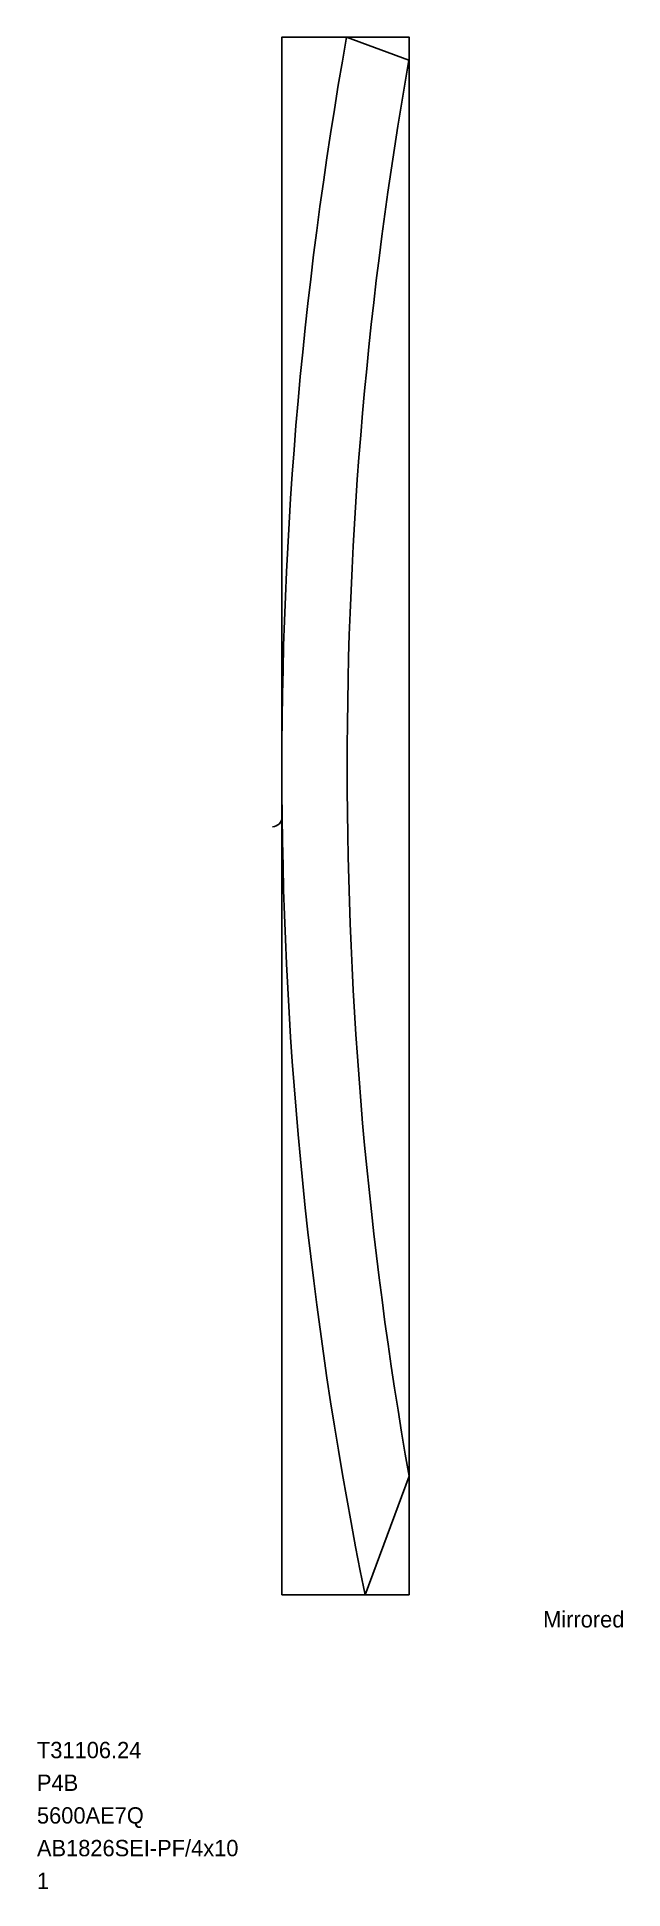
# Model space of a CAD drawing. Header units: metres. Extents: x -7.5 to 10.4, y -9 to 47.7.
import ezdxf

# ---------------------------------------------------------------- set-up
doc = ezdxf.new("R2010")
doc.units = ezdxf.units.M

msp = doc.modelspace()

# ---------------------------------------------------------------- linework, layer by layer
at = {"layer": 'BORDER_Z0P04', "color": 7}
msp.add_lwpolyline([(0, 0), (0, 47.6562), (3.8954, 47.6562), (3.8954, 0)], close=True, dxfattribs=at)
at = {"layer": 'ROUTE_Z0P25LT130RAMP', "color": 3}
msp.add_lwpolyline([(-0.288328, 23.497765, 0.414213562), (0.00809, 23.801304, -0.047285482), (1.983719, 47.6562), (3.889582, 46.94978, 0.087413585), (3.895361, 3.631186), (2.54945, 0.000029, -0.047285482), (0.00809, 23.801304)], format="xyb", dxfattribs=at)

# ---------------------------------------------------------------- texts
at = {"layer": 'DESCRIPTION', "color": 1}
msp.add_text('P4B', height=0.5, dxfattribs=at).set_placement((-7.5, -6))
at = {"layer": 'FILENAME', "color": 1}
msp.add_text('5600AE7Q', height=0.5, dxfattribs=at).set_placement((-7.5, -7))
at = {"layer": 'ITEMNUMBER', "color": 1}
msp.add_text('T31106.24', height=0.5, dxfattribs=at).set_placement((-7.5, -5))
at = {"layer": 'MATERIALNAME', "color": 1}
msp.add_text('AB1826SEI-PF/4x10', height=0.5, dxfattribs=at).set_placement((-7.5, -8))
at = {"layer": 'Qty', "color": 1}
msp.add_text('1', height=0.5, dxfattribs=at).set_placement((-7.5, -9))
at = {"layer": 'RUNFIELD', "color": 1}
msp.add_text('Mirrored', height=0.5, dxfattribs=at).set_placement((8, -1))

doc.saveas('drawing.dxf')
